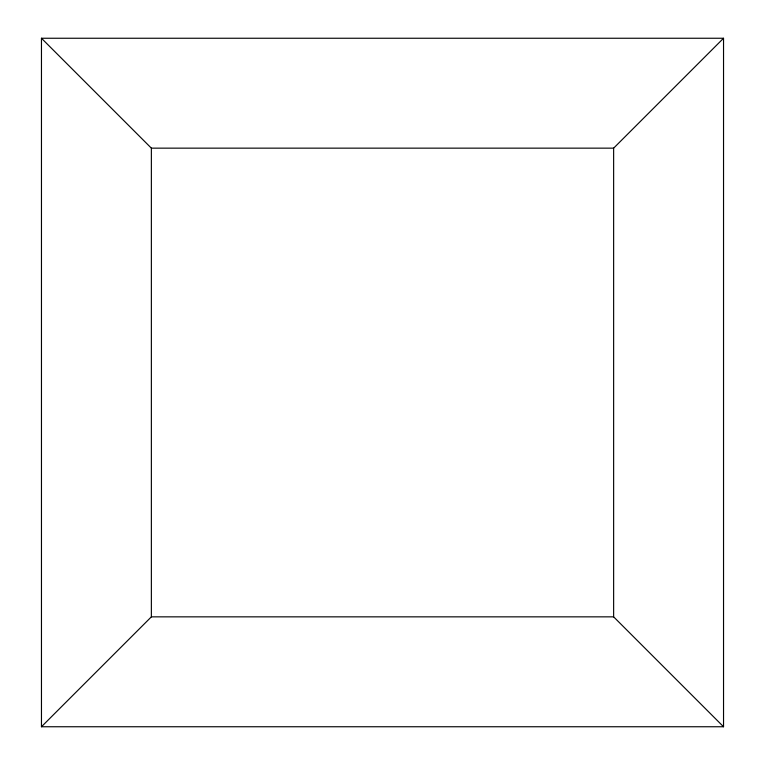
<?xml version="1.0" encoding="UTF-8"?>
<svg xmlns="http://www.w3.org/2000/svg" width="765" height="765" viewBox="0 0 765 765"><rect width="100%" height="100%" fill="white"/><g stroke="black" fill="none" stroke-linecap="round" stroke-linejoin="round"><path stroke-width="1.15" d="M723.537 726.75L613.635 616.848L613.635 148.152L723.537 38.25L41.463 38.25L41.463 726.75L723.537 726.75L723.537 38.25M41.463 726.75L151.365 616.848L151.365 148.152L41.463 38.25M151.365 148.152L613.635 148.152M151.365 616.848L613.635 616.848"/></g></svg>
